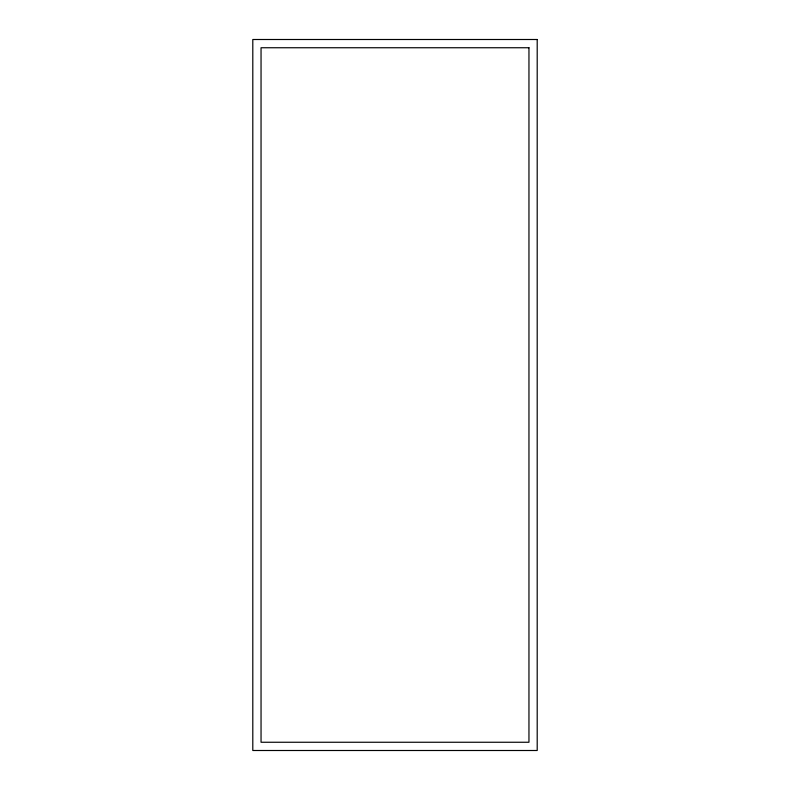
<?xml version="1.0" encoding="UTF-8"?>
<svg xmlns="http://www.w3.org/2000/svg" width="790" height="790" viewBox="0 0 790 790"><rect width="100%" height="100%" fill="white"/><g stroke="black" fill="none" stroke-linecap="round" stroke-linejoin="round"><path stroke-width="1.19" d="M537.2 39.5L252.8 39.5L252.8 750.5L537.2 750.5L537.2 39.5M528.954 47.746L261.046 47.746L261.046 742.254L528.954 742.254L528.954 47.746"/></g></svg>
